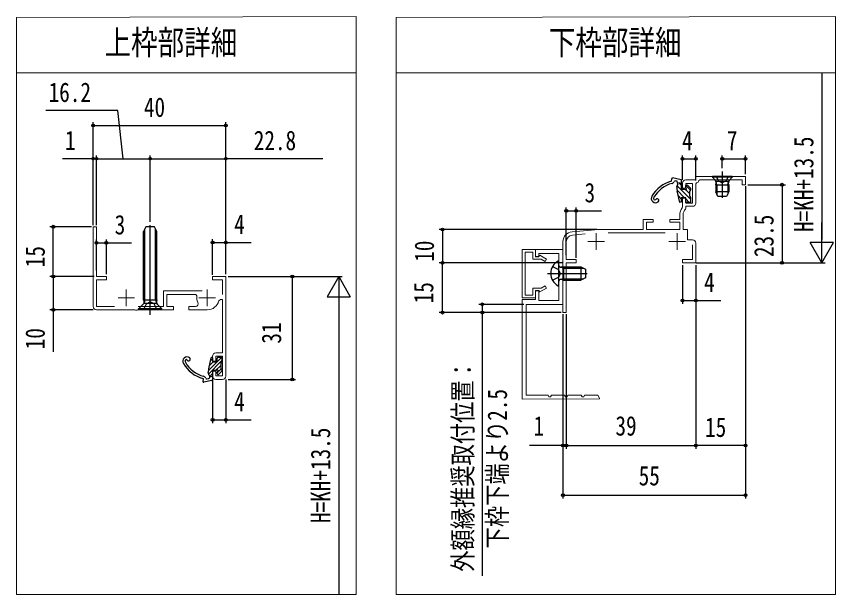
# Model space of a CAD drawing. Units: millimetres, scale not verified. Extents: x -693 to 693, y -1120 to 1122.
# Drawn here: x 64.1 to 310.9, y 568.6 to 742.6 of the extents above; entities that cross this region are included whole.
import ezdxf
from ezdxf.enums import TextEntityAlignment as Align

# ---------------------------------------------------------------- set-up
doc = ezdxf.new("R2010")
doc.units = ezdxf.units.MM
doc.header["$LTSCALE"] = 5
doc.layers.add('0-1_TABLE1', color=7, linetype='Continuous', lineweight=18)
doc.layers.add('0-3_YKK_11', color=7, linetype='Continuous', lineweight=18)
for name, color, linetype in [('0-2_USER1', 3, 'Continuous'), ('0-6_YKK_13', 4, 'Continuous'), ('0-8_YKK_D', 6, 'Continuous')]:
    doc.layers.add(name, color=color, linetype=linetype)
doc.styles.add('ＭＳ ゴシック', font='')
doc.styles.get('ＭＳ ゴシック').set_extended_font_data('MS Gothic')

msp = doc.modelspace()

# ---------------------------------------------------------------- linework, layer by layer
at = {"layer": '0-1_TABLE1'}
for points in [[(64.114, 725.671), (166.461, 725.671), (166.461, 742.634), (64.114, 742.35)], [(178.559, 725.671), (310.906, 725.671), (310.906, 742.634), (178.559, 742.35)], [(64.114, 725.671), (166.461, 725.671), (166.461, 568.606), (64.114, 568.606)], [(178.559, 725.671), (310.906, 725.671), (310.906, 568.606), (178.559, 568.606)]]:
    msp.add_lwpolyline(points, close=True, dxfattribs=at)
at = {"layer": '0-3_YKK_11', "color": 211}
for p, q in [((238.338, 678.432), (231.511, 677.835)), ((231.598, 676.839), (235.503, 677.181)), ((238.772, 677.37), (238.772, 672.37)), ((242.345, 677.47), (259.6, 677.47)), ((263.172, 677.37), (263.172, 672.37)), ((236.272, 674.87), (241.272, 674.87)), ((260.672, 674.87), (265.672, 674.87)), ((97.226, 660.426), (97.226, 655.426)), ((121.626, 660.426), (121.626, 655.426)), ((94.726, 657.926), (99.726, 657.926)), ((119.126, 657.926), (124.126, 657.926)), ((124.226, 633.326), (126.226, 633.326))]:
    msp.add_line(p, q, dxfattribs=at)
at = {"layer": '0-3_YKK_11', "color": 30}
msp.add_line((239.774, 627.514), (216.472, 627.47), dxfattribs=at)
at = {"layer": '0-3_YKK_11', "color": 211}
for points in [[(269.746, 693.24), (270.037, 693.47), (282.772, 693.47), (282.772, 691.97), (283.772, 691.97), (283.772, 694.47), (268.772, 694.47), (268.772, 693.47), (265.772, 693.47)], [(264.772, 692.47), (264.772, 690.97), (265.772, 690.97), (265.772, 692.37), (267.772, 692.37), (267.772, 686.47), (265.772, 686.47), (265.772, 687.97), (264.772, 687.97), (264.772, 685.237), (264.711, 685.055)], [(268.772, 686.47), (268.772, 692.205), (269.003, 692.497)], [(265.69, 684.663), (265.773, 684.87), (265.773, 685.47), (267.772, 685.47)], [(263.972, 682.87), (263.972, 681.47), (260.972, 681.47), (260.972, 680.67), (263.972, 680.67), (263.972, 678.47), (253.972, 678.47), (253.972, 680.67), (255.972, 680.67), (255.972, 681.47), (252.972, 681.47), (252.972, 678.47), (239.209, 678.47)], [(267.772, 675.37), (266.272, 675.37), (266.272, 678.47), (264.972, 678.47), (264.972, 682.87)], [(93.654, 655.326), (88.226, 655.326), (88.226, 663.326), (91.226, 663.326), (91.226, 664.326), (88.226, 664.326), (88.226, 679.326), (87.226, 679.326), (87.226, 655.326)], [(228.772, 674.846), (228.772, 653.47), (229.772, 653.47), (229.772, 668.47), (232.772, 668.47), (232.772, 669.47), (229.772, 669.47), (229.772, 674.846)], [(267.772, 673.87), (267.772, 669.47), (264.772, 669.47), (264.772, 668.47), (268.772, 668.47), (268.772, 674.37)], [(127.226, 634.326), (127.226, 664.326), (123.226, 664.326), (123.226, 663.326), (126.226, 663.326), (126.226, 658.926)], [(120.076, 660.026), (108.426, 660.026), (108.426, 655.326), (100.798, 655.326)], [(88.226, 654.326), (99.768, 654.326), (99.951, 654.206), (100.501, 654.206), (100.684, 654.326), (111.426, 654.326), (111.426, 655.326), (109.426, 655.326), (109.426, 658.926), (118.197, 658.926), (118.491, 658.566)], [(125.117, 657.048), (125.602, 657.426), (126.226, 657.426), (126.226, 641.326), (124.226, 641.326)], [(118.054, 655.326), (116.026, 655.326), (116.026, 654.326), (121.626, 654.326)], [(123.226, 640.326), (123.226, 638.826), (124.226, 638.826), (124.226, 640.326), (126.226, 640.326), (126.226, 634.426), (124.226, 634.426), (124.226, 635.826), (123.226, 635.826), (123.226, 634.326)]]:
    msp.add_lwpolyline(points, dxfattribs=at)
at = {"layer": '0-3_YKK_11', "color": 30}
msp.add_lwpolyline([(216.472, 627.47), (216.472, 657.471), (220.472, 657.471), (220.472, 660.171), (221.472, 660.171), (221.472, 657.171), (227.572, 657.171), (227.572, 671.271), (221.472, 671.271), (221.472, 670.271), (220.472, 670.271), (220.472, 672.471), (228.772, 672.471), (228.772, 655.971), (217.672, 655.971), (217.672, 628.671), (224.272, 628.671), (224.527, 628.171), (225.017, 628.171), (225.272, 628.671), (229.272, 628.671), (229.527, 628.171), (230.017, 628.171), (230.272, 628.671), (234.272, 628.671), (234.527, 628.171), (235.017, 628.171), (235.272, 628.671), (239.272, 628.671), (239.772, 627.691), (239.772, 627.514)], dxfattribs=at)
msp.add_lwpolyline([(216.472, 657.971), (216.472, 672.471), (220.472, 672.471), (220.472, 670.371), (221.572, 670.371), (221.788, 670.744), (223.772, 669.599), (223.372, 668.906), (222.22, 669.571), (219.672, 669.571), (219.672, 671.671), (217.372, 671.671), (217.372, 658.771), (219.672, 658.771), (219.672, 660.871), (222.22, 660.871), (223.372, 661.537), (223.772, 660.844), (221.788, 659.698), (221.572, 660.071), (220.472, 660.071), (220.472, 657.971)], close=True, dxfattribs=at)
at = {"layer": '0-3_YKK_11', "color": 211}
for centre, radius, start, end in [((265.772, 692.47), 1, 90.00001, 179.99999), ((268.772, 693.47), 1, 283.3424, 346.65768), ((267.772, 686.47), 1, 270.00001, 359.99999), ((267.572, 682.87), 3.6, 142.64314, 179.99999), ((267.572, 682.87), 2.6, 136.39635, 179.99998), ((231.772, 674.846), 3, 94.99999, 180), ((231.772, 674.846), 2, 94.99998, 179.99999), ((239.209, 668.47), 10, 90.00001, 94.99999), ((267.772, 674.37), 1, 0.00001, 89.99999), ((118.054, 656.126), 0.8, 270.00002, 26.74372), ((121.626, 657.926), 3.2, 168.46304, 206.74366), ((121.626, 657.926), 3.6, 269.99999, 345.88304), ((88.226, 655.326), 1, 180.00001, 269.99999), ((124.226, 640.326), 1, 90.00001, 179.99999), ((124.226, 634.326), 1, 180.00001, 269.99999), ((126.226, 634.326), 1, 270.00001, 359.99999)]:
    msp.add_arc(centre, radius, start, end, dxfattribs=at)
at = {"layer": '0-6_YKK_13'}
for p, q in [((276.772, 695.97), (276.772, 687.983)), ((279.772, 694.47), (273.772, 694.47)), ((279.772, 694.22), (273.772, 694.22)), ((274.972, 694.47), (275.627, 693.157)), ((279.772, 694.22), (278.843, 693.291)), ((279.772, 694.47), (279.772, 694.22)), ((263.072, 691.251), (263.072, 691.412)), ((267.172, 687.669), (263.121, 691.72)), ((264.372, 692.34), (263.572, 692.52)), ((264.372, 691.816), (263.695, 692.493)), ((267.171, 690.364), (265.813, 691.722)), ((274.772, 691.97), (274.913, 692.531)), ((274.772, 691.97), (274.772, 689.87)), ((278.647, 692.97), (274.898, 692.97)), ((275.151, 691.97), (274.912, 692.92)), ((275.151, 691.97), (275.151, 689.112)), ((275.627, 693.157), (276.772, 692.548)), ((278.393, 691.97), (278.633, 692.92)), ((278.393, 691.97), (278.393, 689.112)), ((278.772, 691.97), (278.772, 689.87)), ((265.424, 688.07), (263.157, 690.337)), ((264.018, 686.653), (263.206, 690.105)), ((264.373, 687.774), (263.564, 688.583)), ((266.872, 689.316), (265.768, 690.42)), ((278.772, 689.87), (274.772, 689.87)), ((275.472, 688.47), (274.772, 689.87)), ((278.772, 689.87), (278.072, 688.47)), ((256.283, 687.414), (256.738, 687.494)), ((264.123, 686.677), (263.979, 686.821)), ((266.824, 686.67), (265.772, 687.721)), ((278.072, 688.47), (275.472, 688.47)), ((103.126, 679.326), (102.426, 677.926)), ((102.805, 657.326), (102.805, 678.684)), ((105.726, 679.326), (103.126, 679.326)), ((104.426, 652.826), (104.426, 679.814)), ((106.426, 677.926), (105.726, 679.326)), ((106.047, 657.326), (106.047, 678.684)), ((102.426, 657.326), (102.426, 677.926)), ((106.426, 657.326), (106.426, 677.926)), ((227.572, 661.676), (227.572, 668.867)), ((225.607, 667.321), (227.422, 666.416)), ((228.03, 665.271), (227.422, 666.416)), ((228.972, 666.892), (227.957, 667.132)), ((228.972, 667.271), (228.16, 667.127)), ((228.972, 667.271), (228.972, 663.271)), ((228.972, 667.271), (234.172, 667.271)), ((228.972, 666.892), (234.93, 666.892)), ((234.172, 667.271), (234.172, 663.271)), ((234.172, 667.271), (235.572, 666.571)), ((235.572, 666.571), (235.572, 663.971)), ((224.072, 665.271), (236.06, 665.271)), ((225.607, 663.221), (227.422, 664.126)), ((228.03, 665.271), (227.422, 664.126)), ((235.572, 663.971), (234.172, 663.271)), ((228.972, 663.65), (227.957, 663.41)), ((228.972, 663.271), (228.16, 663.416)), ((228.972, 663.65), (234.93, 663.65)), ((228.972, 663.271), (234.172, 663.271)), ((102.426, 657.326), (102.566, 656.765)), ((102.805, 657.326), (102.566, 656.376)), ((103.281, 656.141), (104.426, 656.75)), ((106.047, 657.326), (106.286, 656.376)), ((107.926, 654.576), (100.926, 654.576)), ((107.926, 654.326), (100.926, 654.326)), ((102.376, 654.326), (103.281, 656.141)), ((102.552, 656.326), (106.301, 656.326)), ((107.926, 654.576), (106.496, 656.006)), ((107.926, 654.326), (107.926, 654.576)), ((125.867, 639.991), (121.968, 636.093)), ((122.059, 636.591), (122.831, 639.872)), ((123.226, 639.596), (122.625, 638.994)), ((123.226, 639.826), (123.226, 638.926)), ((124.626, 638.926), (124.626, 639.726)), ((124.926, 640.026), (125.726, 640.026)), ((126.026, 639.726), (126.026, 638.326)), ((126.026, 639.028), (121.975, 634.976)), ((123.405, 638.652), (122.279, 637.526)), ((123.526, 638.626), (124.326, 638.626)), ((125.726, 637.605), (124.147, 636.026)), ((125.726, 638.326), (125.726, 636.526)), ((125.726, 638.326), (126.026, 638.326)), ((121.926, 635.284), (121.926, 635.445)), ((123.226, 635.105), (122.41, 634.29)), ((122.426, 634.176), (123.226, 634.356)), ((123.226, 635.726), (123.226, 633.366)), ((124.165, 636.026), (123.526, 636.026)), ((125.769, 636.526), (124.626, 635.383)), ((124.626, 635.126), (124.626, 635.565)), ((125.938, 635.714), (125.138, 634.914)), ((125.726, 636.526), (126.026, 636.526)), ((126.026, 636.526), (126.026, 635.926)), ((122.992, 633.073), (120.592, 632.533)), ((121.491, 633.556), (122.036, 633.678))]:
    msp.add_line(p, q, dxfattribs=at)
for points in [[(261.454, 693.062), (261.522, 693.611), (261.738, 694.163), (264.372, 693.57), (264.372, 690.67), (265.312, 690.67), (265.563, 690.534)], [(273.772, 694.47), (273.772, 694.22), (274.702, 693.291)], [(278.572, 694.47), (277.917, 693.157), (276.772, 692.548)], [(263.406, 692.158), (263.182, 693.018), (262.637, 693.141), (262.295, 692.964)], [(265.909, 690.88), (265.772, 691.131), (265.772, 691.746), (266.16, 691.907), (267.172, 690.895), (267.172, 690.39), (267.022, 690.13), (266.872, 689.87), (266.872, 688.67), (267.022, 688.411), (267.172, 688.151), (267.172, 686.67), (265.772, 686.67), (265.772, 688.07), (264.372, 688.07), (264.372, 686.694), (264.018, 686.653)], [(274.772, 691.97), (278.772, 691.97), (278.632, 692.531)], [(102.426, 657.326), (106.426, 657.326), (106.286, 656.765)], [(106.476, 654.326), (105.571, 656.141), (104.426, 656.75)], [(100.926, 654.326), (100.926, 654.576), (102.356, 656.006)]]:
    msp.add_lwpolyline(points, dxfattribs=at)
for centre, radius, start, end in [((264.156, 683.434), 10, 105.6814, 149.34193), ((264.156, 683.434), 9.3, 105.6814, 149.34193), ((261.372, 693.351), 1, 285.68142, 337.25421), ((264.072, 691.412), 1, 131.81033, 179.99998), ((268.072, 691.251), 5, 179.99998, 193.24648), ((274.137, 692.725), 0.8, 345.96376, 45), ((279.408, 692.725), 0.8, 135, 194.03624), ((265.772, 690.67), 0.25, 213.05575, 56.94427), ((256.672, 687.87), 1.3, 149.34193, 308.68218), ((256.672, 687.87), 0.6, 149.34193, 229.4891), ((257.172, 687.246), 0.5, 308.68218, 150.29602), ((229.272, 665.271), 4.2, 117.28096, 242.71904), ((227.418, 668.867), 0.154, 0, 117.28096), ((228.072, 667.619), 0.5, 180, 280.09096), ((227.418, 661.676), 0.154, 242.71904, 0), ((228.072, 662.923), 0.5, 79.90904, 180), ((101.79, 656.571), 0.8, 315, 14.03624), ((107.062, 656.571), 0.8, 165.96376, 225), ((115.526, 638.826), 1.3, 51.31781, 210.65805), ((115.526, 638.826), 0.6, 130.51089, 210.65805), ((115.331, 639.054), 0.3, 29.70397, 130.51089), ((116.026, 639.451), 0.5, 209.70397, 51.31781), ((123.026, 639.826), 0.2, 0, 166.75354), ((124.926, 639.726), 0.3, 90, 180), ((125.726, 639.726), 0.3, 0, 90), ((123.01, 643.262), 10, 210.65805, 254.3186), ((123.01, 643.262), 9.3, 210.65805, 254.3186), ((123.526, 638.926), 0.3, 180, 270), ((124.326, 638.926), 0.3, 270, 0), ((120.226, 633.346), 1, 22.74582, 74.3186), ((126.926, 635.445), 5, 166.75354, 180), ((122.926, 635.284), 1, 180, 228.18969), ((121.926, 634.166), 0.5, 282.68038, 48.18969), ((123.526, 635.726), 0.3, 90, 180), ((124.165, 636.326), 0.3, 270, 326.94427), ((124.626, 636.026), 0.25, 303.05573, 146.94427), ((124.926, 635.565), 0.3, 123.05573, 180), ((124.926, 635.126), 0.3, 180, 315), ((125.726, 635.926), 0.3, 315, 0), ((120.526, 632.826), 0.3, 120, 282.68038), ((120.226, 633.346), 0.3, 300, 74.3186), ((121.425, 633.848), 0.3, 202.74582, 282.68038), ((122.926, 633.366), 0.3, 282.68038, 0)]:
    msp.add_arc(centre, radius, start, end, dxfattribs=at)
at = {"layer": '0-8_YKK_D'}
for p, q in [((306.772, 725.671), (306.772, 675.47)), ((87.226, 679.826), (87.226, 710.814)), ((127.226, 665.026), (127.226, 710.814)), ((87.226, 709.814), (127.226, 709.814)), ((87.226, 699.814), (77.959, 699.814)), ((87.226, 679.826), (87.226, 700.814)), ((88.226, 699.814), (87.226, 699.814)), ((88.226, 679.826), (88.226, 700.814)), ((88.226, 679.826), (88.226, 700.814)), ((88.226, 699.814), (89.926, 699.814)), ((88.226, 699.814), (104.426, 699.814)), ((104.426, 680.814), (104.426, 700.814)), ((104.426, 680.814), (104.426, 700.814)), ((104.426, 699.814), (127.226, 699.814)), ((127.226, 665.026), (127.226, 700.814)), ((156.473, 699.814), (127.226, 699.814)), ((264.772, 693.47), (264.772, 700.779)), ((264.772, 699.779), (268.772, 699.779)), ((268.772, 693.205), (268.772, 700.779)), ((276.772, 697), (276.772, 700.779)), ((276.772, 699.779), (283.772, 699.779)), ((283.772, 695.17), (283.772, 700.779)), ((283.772, 691.501), (283.772, 612.509)), ((283.772, 691.501), (283.772, 597.509)), ((284.472, 691.97), (295.772, 691.97)), ((294.772, 691.97), (294.772, 668.47)), ((229.772, 670.77), (229.772, 685.108)), ((232.772, 669.97), (232.772, 685.108)), ((86.723, 679.326), (74.226, 679.326)), ((75.226, 664.326), (75.226, 679.326)), ((306.772, 668.47), (306.772, 680.595)), ((238.973, 678.47), (191.472, 678.47)), ((192.472, 678.47), (192.472, 668.47)), ((88.226, 666.127), (88.226, 675.46)), ((91.226, 665.026), (91.226, 675.46)), ((123.226, 664.826), (123.226, 675.61)), ((127.226, 665.026), (127.226, 675.61)), ((306.772, 668.47), (303.272, 674.533)), ((310.272, 674.533), (303.272, 674.533)), ((306.772, 668.47), (310.272, 674.533)), ((228.672, 668.47), (191.472, 668.47)), ((228.672, 668.47), (191.472, 668.47)), ((192.472, 653.47), (192.472, 668.47)), ((264.772, 667.77), (264.772, 656.127)), ((268.772, 667.77), (268.772, 612.509)), ((268.772, 667.77), (268.772, 612.509)), ((268.772, 667.77), (268.772, 656.127)), ((268.937, 668.47), (295.772, 668.47)), ((269.472, 668.47), (307.772, 668.47)), ((87.526, 664.326), (74.226, 664.326)), ((87.526, 664.326), (74.226, 664.326)), ((127.926, 664.326), (148.226, 664.326)), ((127.926, 664.326), (162.208, 664.326)), ((147.226, 664.326), (147.226, 633.328)), ((161.208, 664.326), (157.708, 658.264)), ((161.208, 664.326), (164.708, 658.264)), ((161.208, 664.326), (161.208, 652.202)), ((157.708, 658.264), (164.708, 658.264)), ((161.208, 657.326), (161.208, 568.606)), ((87.226, 654.326), (74.226, 654.326)), ((216.972, 655.971), (203.472, 655.971)), ((228.272, 653.47), (191.472, 653.47)), ((228.272, 653.47), (203.472, 653.47)), ((228.772, 652.97), (228.772, 612.509)), ((228.772, 652.97), (228.772, 597.509)), ((229.772, 652.97), (229.772, 612.509)), ((229.772, 652.97), (229.772, 612.509)), ((123.226, 633.326), (123.226, 620.25)), ((127.226, 633.326), (127.226, 620.25)), ((127.956, 633.328), (148.226, 633.328)), ((228.772, 613.509), (218.706, 613.509)), ((229.772, 613.509), (228.772, 613.509)), ((229.772, 613.509), (231.472, 613.509)), ((229.772, 613.509), (268.772, 613.509)), ((283.772, 613.509), (268.772, 613.509)), ((228.772, 598.509), (283.772, 598.509))]:
    msp.add_line(p, q, dxfattribs=at)
for points in [[(96.326, 699.814), (94.675, 714.317), (73.021, 714.317)], [(229.772, 684.108), (232.772, 684.108), (240.339, 684.108)], [(88.226, 674.46), (91.226, 674.46), (98.793, 674.46)], [(123.226, 674.61), (127.226, 674.61), (134.793, 674.61)], [(75.226, 664.326), (75.226, 654.326), (75.226, 641.639)], [(264.772, 657.127), (268.772, 657.127), (276.339, 657.127)], [(204.472, 655.971), (204.472, 653.47), (204.472, 574.277)], [(123.226, 621.25), (127.226, 621.25), (134.793, 621.25)]]:
    msp.add_lwpolyline(points, dxfattribs=at)
for centre in [(87.226, 709.814), (127.226, 709.814), (87.226, 699.814), (88.226, 699.814), (88.226, 699.814), (104.426, 699.814), (104.426, 699.814), (127.226, 699.814), (264.772, 699.779), (268.772, 699.779), (276.772, 699.779), (283.772, 699.779), (294.772, 691.97), (229.772, 684.108), (232.772, 684.108), (75.226, 679.326), (192.472, 678.47), (88.226, 674.46), (91.226, 674.46), (123.226, 674.61), (127.226, 674.61), (192.472, 668.47), (192.472, 668.47), (294.772, 668.47), (75.226, 664.326), (75.226, 664.326), (147.226, 664.326), (264.772, 657.127), (268.772, 657.127), (75.226, 654.326), (204.472, 655.971), (192.472, 653.47), (204.472, 653.47), (147.226, 633.328), (123.226, 621.25), (127.226, 621.25), (228.772, 613.509), (229.772, 613.509), (229.772, 613.509), (268.772, 613.509), (268.772, 613.509), (283.772, 613.509), (228.772, 598.509), (283.772, 598.509)]:
    msp.add_circle(centre, 0.425, dxfattribs=at)

# ---------------------------------------------------------------- texts
at = {"layer": '0-2_USER1', "style": 'ＭＳ ゴシック', "width": 0.8}
for s, p in [('上枠部詳細', (90.661, 728.936)), ('下枠部詳細', (224.503, 728.936))]:
    msp.add_text(s, height=7.331, dxfattribs=at).set_placement(p, align=Align.BOTTOM_LEFT)
at = {"layer": '0-8_YKK_D', "style": 'ＭＳ ゴシック', "width": 0.8}
for s, p in [('16.2', (73.821, 715.117)), ('40', (102.533, 710.614)), ('1', (78.759, 700.614)), ('22.8', (135.62, 700.614)), ('4', (264.639, 700.579)), ('7', (278.139, 700.579)), ('3', (235.272, 684.908)), ('3', (93.726, 675.26)), ('4', (129.726, 675.41)), ('4', (271.272, 657.927)), ('4', (129.726, 622.05)), ('1', (219.906, 614.709)), ('39', (244.579, 614.709)), ('15', (271.579, 614.309)), ('55', (251.579, 599.709))]:
    msp.add_text(s, height=5.865, dxfattribs=at).set_placement(p, align=Align.BOTTOM_LEFT)
for s, p in [('H=KH+13.5', (305.972, 677.744)), ('23.5', (293.972, 670.194)), ('10', (191.672, 668.777)), ('15', (74.426, 667.133)), ('15', (191.472, 656.277)), ('31', (145.626, 644.134)), ('10', (74.426, 642.439)), ('外額縁推奨取付位置：', (203.272, 575.477)), ('下枠下端より2.5', (213.672, 582.517)), ('H=KH+13.5', (160.408, 590.139))]:
    msp.add_text(s, height=5.865, rotation=90, dxfattribs=at).set_placement(p, align=Align.BOTTOM_LEFT)

doc.saveas('drawing.dxf')
